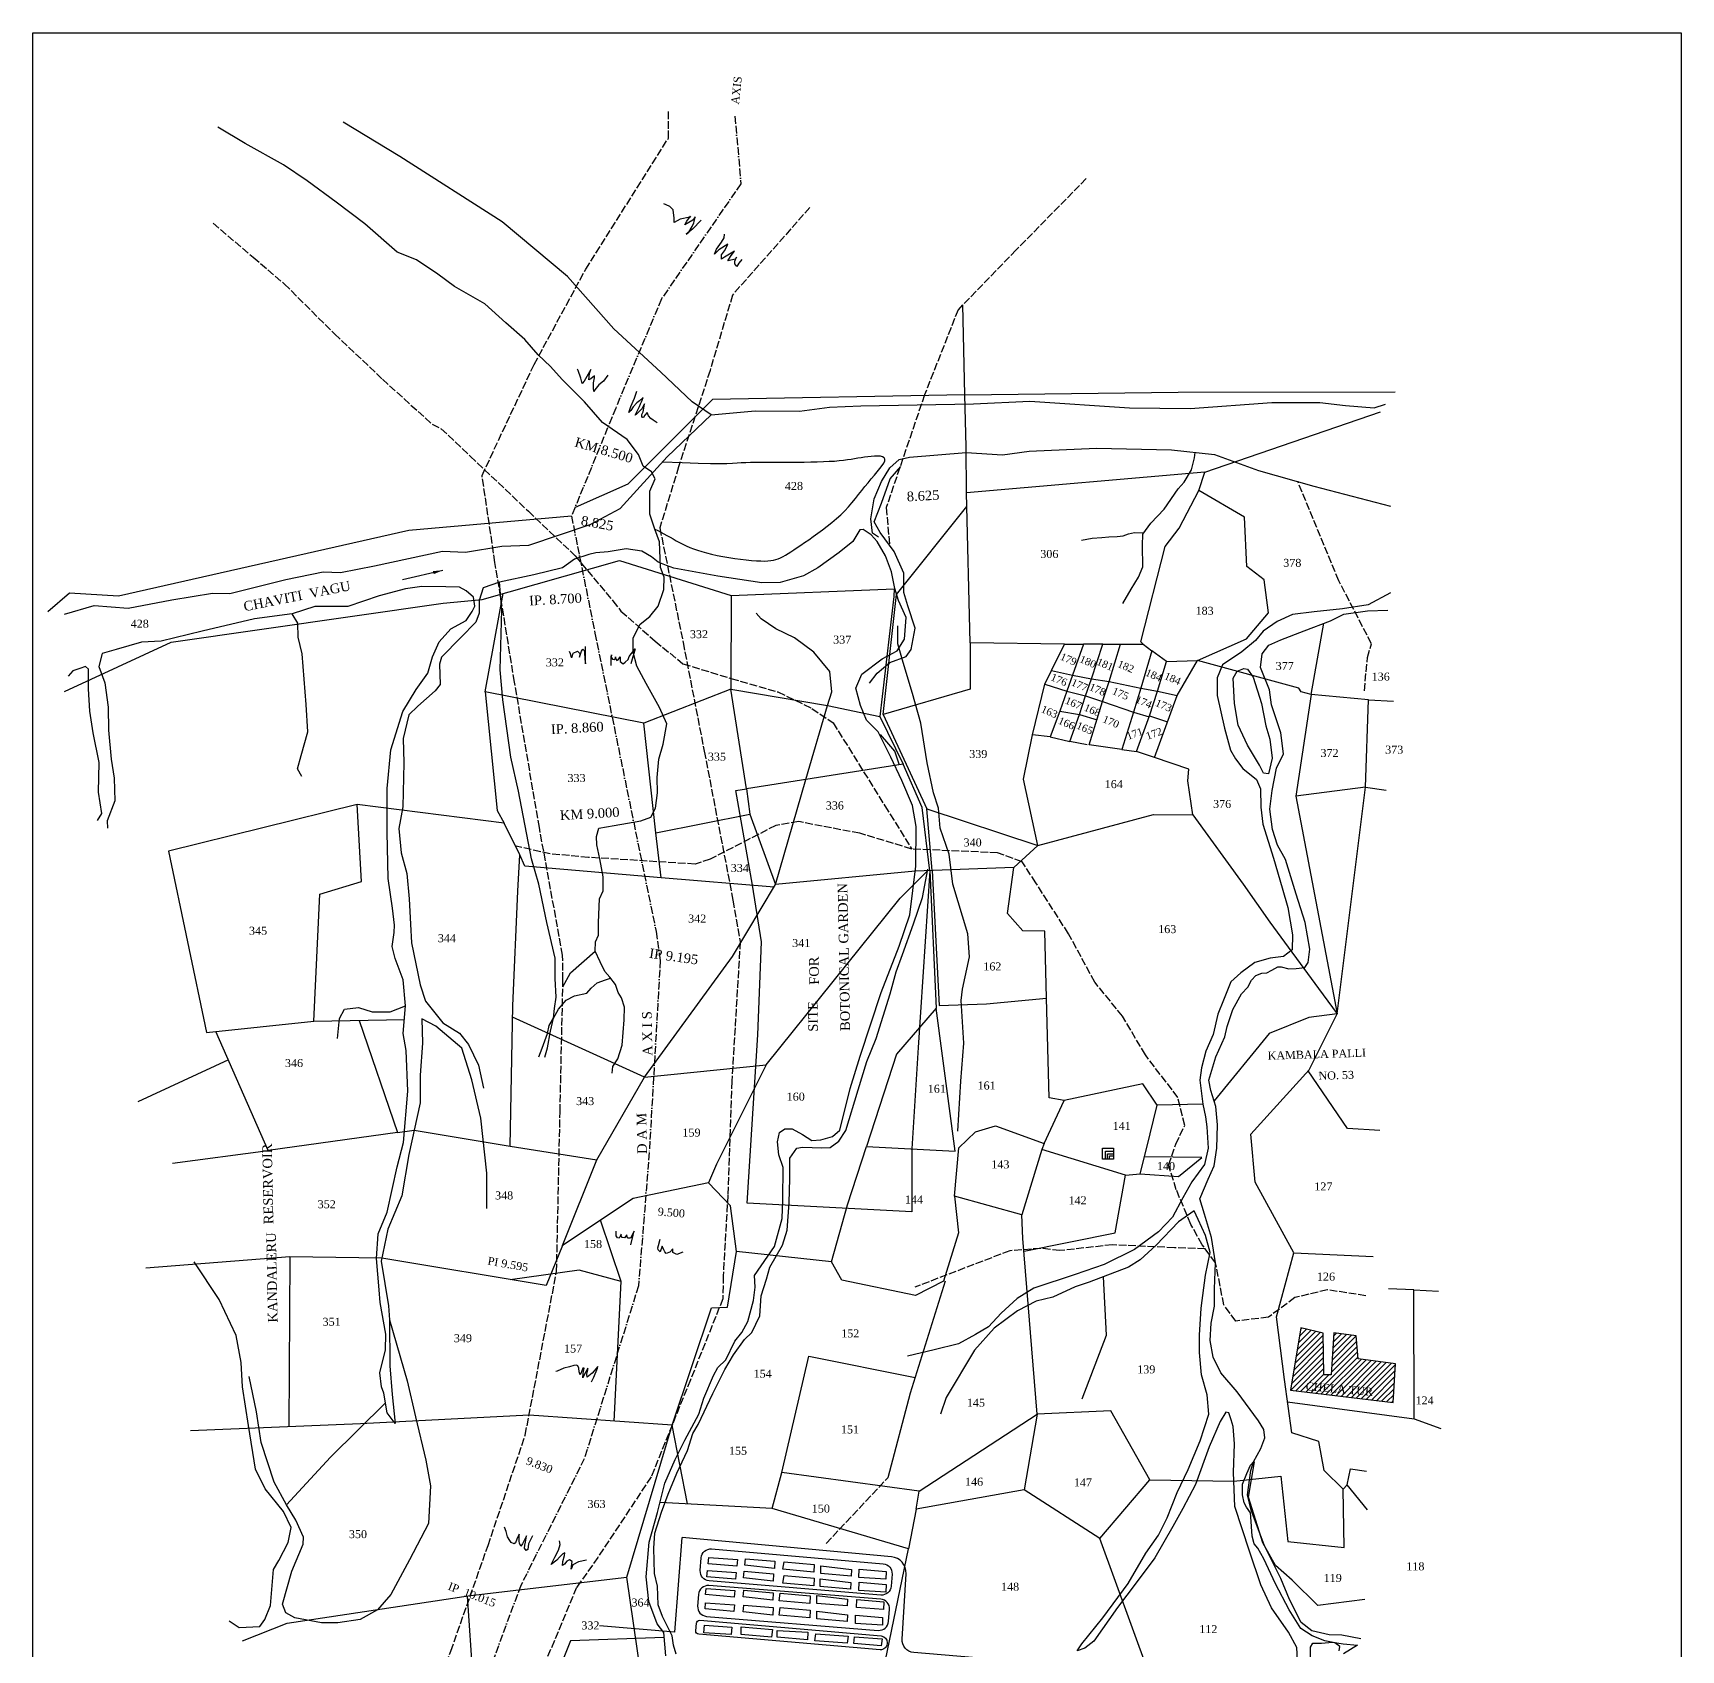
# Model space of a CAD drawing. Header units: millimetres. Extents: x 20 to 535, y 47 to 913.
# Drawn here: x 20 to 535, y 408 to 913 of the extents above; entities that cross this region are included whole.
import ezdxf

# ---------------------------------------------------------------- set-up
doc = ezdxf.new("R2010")
doc.units = ezdxf.units.MM
doc.header["$MEASUREMENT"] = 0
doc.linetypes.add('ACAD_ISO02W100', pattern=[15, 12, -3])
doc.linetypes.add('ACAD_ISO11W100', pattern=[33, 12, -3, 12, -3, 0, -3])
for name, color, linetype in [('CARTTRACK', 30, 'ACAD_ISO02W100'), ('DWG.LINE', 10, 'Continuous'), ('HATCH', 2, 'Continuous'), ('NALA', 4, 'Continuous'), ('SQUAREWELL', 5, 'Continuous'), ('SURVEY_BND', 7, 'Continuous'), ('SURVEY_NO', 7, 'Continuous'), ('TEXT', 7, 'Continuous'), ('VILLAGE_AREA', 1, 'Continuous')]:
    doc.layers.add(name, color=color, linetype=linetype)
for name, color, linetype, lineweight in [('ROAD', 1, 'Continuous', 25), ('TITLE', 7, 'Continuous', 30), ('VILL_UNIT_AREA', 3, 'ACAD_ISO11W100', 25)]:
    doc.layers.add(name, color=color, linetype=linetype, lineweight=lineweight)
doc.styles.get("Standard").update_dxf_attribs({"font": 'TIMES.TTF', "height": 1.3})
doc.dimstyles.get("Standard").update_dxf_attribs({"dimtxt": 1.3, "dimasz": 1, "dimexe": 0.18, "dimexo": 0.0625, "dimgap": 0.09, "dimtad": 0, "dimtih": 1, "dimtoh": 1, "dimdec": 0, "dimzin": 0, "dimdsep": 46, "dimtxsty": 'Standard', "dimcen": 300, "dimclrd": 5, "dimclre": 5, "dimclrt": 4, "dimadec": 0, "dimazin": 0, "dimtfac": 1, "dimtdec": 0, "dimtofl": 0, "dimtmove": 0, "dimatfit": 3, "dimfxl": 5, "dimfxlon": 1, "dimtolj": 1, "dimtzin": 0, "dimarcsym": 0})

msp = doc.modelspace()

# ---------------------------------------------------------------- hatches: boundary and pattern name
at = {"layer": 'VILLAGE_AREA', "ltscale": 0.2}
h = msp.add_hatch(dxfattribs=at)
h.set_pattern_fill('ANSI31', color=256, scale=10, style=0)
h.paths.add_polyline_path([(446.12, 497.63), (434.36, 499.12), (433.81, 506.36), (426.78, 507.24), (426.01, 494.18), (423.71, 494.18), (423.43, 507.19), (416.51, 508.84), (413.32, 489.4), (445.35, 485.56)])
h.paths.add_polyline_path([(417.24, 488.75), (439.08, 486.84), (439.41, 490.66), (417.58, 492.57)], flags=25)

# ---------------------------------------------------------------- linework, layer by layer
at = {"layer": 'CARTTRACK', "ltscale": 0.2}
for points in [[(129.17, 198.43), (130.3, 238.86), (131.74, 282.35), (132.73, 329.67), (133.27, 358.88), (150.99, 407.89), (162.6, 440.84), (174.22, 475.31), (184.03, 526.48), (185.11, 576.32), (186.01, 617.5), (185.92, 625.23), (178.64, 665.1), (170.89, 710.55), (164.78, 747.91), (160.73, 775.12), (177, 809.78), (193.11, 839.49), (218.93, 880.42), (218.93, 889.03)], [(349.48, 867.84), (327.59, 845.56), (309.44, 826.88), (298.96, 800.28), (286.97, 765.05), (288, 753.29)], [(263.15, 858.85), (238.98, 831.47), (231.95, 807.91), (222.15, 777.78), (216.25, 758.72), (223.55, 722.91), (230.15, 688.93), (239.12, 642.41), (241.38, 629.47), (238.76, 585.9), (237.51, 550.33), (236.03, 525.05), (235.97, 517.95), (225.81, 492.56), (213.57, 462.3), (196.93, 437.15), (190.27, 427.73), (180.78, 405.06), (163.94, 365.22), (159.33, 354.92), (157.87, 301.19), (155.91, 246.03), (154.19, 197.54)], [(76.72, 853.86), (89.26, 843.24), (98.95, 834.94), (114.68, 819.33), (129.64, 805.15), (145.13, 791.13), (147.97, 789.7), (157.06, 781.12), (175.2, 763.92), (189.81, 750.01), (201.55, 735.96), (204.14, 732.73), (214.78, 723.33), (223.5, 716.3), (238.5, 711.67), (253.13, 707.46), (263.74, 702.35), (270.39, 697.82), (286.57, 671.92), (294.96, 658.41), (278.7, 663.35), (267, 665.52), (259.65, 666.99), (252.49, 665.78), (232.01, 655.23), (227.28, 653.69), (193.99, 655.8), (181.98, 656.89), (171.43, 659.31)], [(436.38, 707.82), (437.29, 718.19), (438.55, 722.53), (428.39, 742.19), (415.51, 773.21)], [(436.78, 518.85), (424.78, 520.72), (414.65, 518.27), (406.37, 512.13), (396.18, 510.96), (392.44, 515.99), (389.87, 529.18), (385.68, 534.8), (382.11, 541.17), (377.6, 551.96), (375.2, 559.68), (377.42, 566.23), (380.25, 572.07), (378.08, 580.84), (367.94, 594.09), (360.8, 606.2), (352.13, 616.82), (343.93, 631.93), (333.74, 647.83), (329.45, 654.37), (321.78, 657.23), (294.96, 658.41)], [(386.6, 533.56), (376.99, 533.86), (357.69, 534.77), (341.27, 532.96), (335.33, 533.67), (325.57, 532.9), (295.91, 521.53)], [(268.23, 441.47), (287.47, 462)]]:
    msp.add_lwpolyline(points, dxfattribs=at)
at = {"layer": 'DWG.LINE', "ltscale": 0.2}
for points in [[(240.14, 432.44), (239.93, 430.34), (230.98, 431.1), (231.13, 433.05), (240.14, 432.44)], [(240.57, 436.51), (240.36, 434.41), (231.41, 435.17), (231.56, 437.11), (240.57, 436.51)], [(251.81, 432.03), (251.69, 429.72), (242.37, 430.72), (242.64, 432.79), (251.81, 432.03)], [(252.24, 435.97), (252.11, 433.65), (242.8, 434.66), (243.07, 436.73), (252.24, 435.97)], [(264.49, 434.93), (264.33, 432.56), (254.74, 433.41), (255.11, 435.78), (264.49, 434.93)], [(276.18, 433.39), (276, 431.23), (266.55, 432.06), (266.58, 434.46), (276.18, 433.39)], [(278.51, 433.43), (286.94, 432.7), (286.88, 430.3), (278.45, 430.88), (278.51, 433.43)], [(239.73, 426.83), (239.52, 424.73), (230.57, 425.49), (230.72, 427.44), (239.73, 426.83)], [(264.49, 430.61), (264.33, 428.24), (254.74, 429.09), (255.11, 431.46), (264.49, 430.61)], [(275.97, 429.33), (275.78, 427.17), (266.33, 427.99), (266.36, 430.4), (275.97, 429.33)], [(278.51, 429.37), (286.94, 428.64), (286.88, 426.24), (278.45, 426.82), (278.51, 429.37)], [(239.58, 422.36), (239.37, 420.26), (230.42, 421.02), (230.57, 422.96), (239.58, 422.36)], [(251.71, 426.11), (251.59, 423.8), (242.27, 424.8), (242.54, 426.87), (251.71, 426.11)], [(251.71, 421.44), (251.59, 419.13), (242.27, 420.14), (242.54, 422.2), (251.71, 421.44)], [(263.26, 425.09), (263.11, 422.72), (253.51, 423.57), (253.88, 425.95), (263.26, 425.09)], [(274.94, 424.11), (274.75, 421.95), (265.31, 422.77), (265.34, 425.18), (274.94, 424.11)], [(277.78, 424), (286.22, 423.27), (286.16, 420.87), (277.72, 421.45), (277.78, 424)], [(263.26, 420.62), (263.11, 418.25), (253.51, 419.1), (253.88, 421.47), (263.26, 420.62)], [(274.94, 419.24), (274.75, 417.09), (265.31, 417.91), (265.34, 420.31), (274.94, 419.24)], [(277.43, 419.06), (285.87, 418.33), (285.81, 415.93), (277.37, 416.51), (277.43, 419.06)], [(230.25, 415.97), (238.81, 415.34), (238.56, 413.03), (230.04, 413.61), (230.25, 415.97)], [(241.64, 415.4), (251.44, 414.61), (251.14, 412.18), (241.64, 413.03), (241.64, 415.4)], [(252.94, 414.28), (262.47, 413.73), (262.44, 411.39), (252.97, 412.18), (252.94, 414.28)], [(265, 413.27), (275.08, 412.51), (274.8, 410.32), (264.72, 411.08), (265, 413.27)], [(277.1, 412.27), (285.68, 411.69), (285.44, 409.5), (276.85, 410.2), (277.1, 412.27)]]:
    msp.add_lwpolyline(points, dxfattribs=at)
at = {"layer": 'HATCH', "ltscale": 0.2}
for points in [[(229.18, 854.83), (226.5, 852.05), (224.54, 850.43), (225.36, 851.11), (226.36, 852.84), (226.91, 854.04), (227.22, 855.25), (227.33, 855.9), (226.53, 854.87), (224.12, 853.39), (224.71, 854.56), (225.88, 856.07), (225.67, 855.8), (222.64, 855.11), (220.72, 854.08), (220.75, 855.52), (220.44, 858.1), (219.37, 859.13), (218.27, 859.65), (217.51, 859.92)], [(241.89, 842.54), (240.96, 841.37), (240.28, 840.41), (239.73, 841.23), (239.73, 841.99), (240.17, 843.33), (239.95, 842.66), (237.49, 842.16), (238.38, 843.5), (239.17, 844.67), (239.59, 845.15), (236.46, 843.33), (235.56, 842.68), (235.53, 844.02), (236.46, 845.29), (237.07, 846.46), (237.52, 847.35), (234.7, 845.6), (233.32, 844.23), (233.94, 845.81), (235.53, 847.94), (236.39, 849.35), (236.52, 850.48)], [(199.99, 806.44), (198.66, 804.54), (197.18, 803.45), (195.98, 801.83), (195.63, 801.37), (195.59, 802.43), (195.59, 804.04), (195.84, 805.56), (195.84, 806.19), (194.75, 805.28), (194.11, 804.99), (194.33, 806.93), (194.75, 808.23), (192.64, 804.54), (191.97, 803.87), (191.58, 805.45), (190.8, 807.88), (190.59, 808.26)], [(215.42, 791.49), (214.22, 792.32), (213.5, 792.94), (212.72, 793.69), (212.32, 794.76), (212.32, 794.76), (211.55, 793.94), (211.2, 793.21), (210.88, 793.19), (210.63, 793.54), (210.7, 794.14), (211.03, 794.93), (211.25, 796.13), (211.5, 797.45), (210.65, 795.96), (209.03, 794.24), (208.58, 793.96), (209.93, 796.64), (210.28, 797.46), (210.58, 798.06), (211.05, 799.41), (209.93, 798.39), (209.1, 797.76), (207.98, 796.49), (207.18, 795.34), (206.63, 794.72), (207.23, 796.59), (208.35, 799.21), (209.1, 801.45)], [(187.9, 720.19), (188.24, 719.52), (188.62, 718.37), (188.91, 718.29), (189.2, 719.57), (190.53, 720.19), (191.3, 719.52), (191.13, 718.34), (191.78, 720.19), (192.26, 720.84), (192.62, 720.46), (192.72, 719.91), (192.84, 717.74), (193.1, 716.3), (193.06, 721.69)], [(201.04, 715.71), (201.09, 717.03), (201.09, 718.36), (201.21, 719.06), (201.09, 718.36), (201.48, 717.68), (201.48, 717.68), (201.98, 717.56), (202.39, 717.9), (202.42, 718.45), (202.39, 717.9), (202.87, 717.28), (203.24, 717.54), (203.86, 718.43), (203.86, 716.94), (204.85, 716.29), (205.45, 716.75), (206.34, 717.56), (206.73, 718.55), (208.56, 720.98), (207.19, 716.24)], [(207.25, 534.8), (207.93, 537.76), (208.25, 539.08), (207.11, 536.85), (206.43, 536.85), (205.97, 537.4), (205.97, 537.94), (205.2, 536.99), (204.51, 537.08), (204.24, 537.58), (204.24, 538.08), (203.6, 536.9), (203.01, 536.99), (202.64, 537.63), (202.64, 537.63), (202.64, 539.04)], [(223.41, 532.47), (221.63, 531.7), (220.31, 532.38), (220.31, 533.52), (219.44, 532.43), (218.3, 532.06), (217.8, 532.61), (217.48, 533.25), (217.02, 534.34), (216.34, 532.61), (215.75, 533.25), (215.61, 533.8), (215.84, 534.57), (216.39, 536.58)], [(194.92, 492.01), (195.65, 493.46), (196.8, 496.2), (196.89, 496.76), (195.18, 494.7), (193.62, 493.4), (193.62, 493.4), (193.47, 494.4), (193.73, 495.7), (193.76, 496.2), (192.61, 494.2), (192.17, 493.22), (192.32, 494.73), (192.67, 496.29), (192.17, 496.2), (191.64, 494.58), (191.43, 494.11), (191.05, 495.14), (190.96, 496.29), (190.7, 496.94), (190.28, 497.17), (189.43, 497.11), (188.01, 496.7), (186.27, 496.2), (184.2, 495.32), (183.82, 495.2)], [(176.45, 443.83), (175.29, 441.41), (174.99, 439.57), (174.49, 439.27), (174.49, 439.27), (174.03, 440.03), (174.07, 440.99), (174.26, 441.87), (174.53, 443.1), (174.64, 443.9), (173.41, 441.34), (172.84, 440.68), (172.84, 440.68), (172.42, 441.53), (172.38, 442.22), (172.38, 444.36), (172.38, 444.36), (171.65, 442.87), (171.15, 441.72), (170.73, 441.34), (169.84, 441.8), (169.38, 442.41), (168.69, 443.6), (168.23, 445.25), (167.73, 446.59)], [(193.38, 436.26), (190.89, 435.76), (189.08, 434.77), (188.62, 433.42), (188.93, 435.88), (188.01, 436.34), (187.24, 435.95), (186.47, 435.03), (185.82, 434.65), (185.97, 435.84), (186.47, 437.68), (186.59, 438.6), (186.01, 438.29), (184.97, 437.18), (184.05, 436.26), (182.33, 434.96), (183.44, 437.22), (184.59, 439.4), (185.13, 441.21), (184.94, 442.28)]]:
    msp.add_lwpolyline(points, dxfattribs=at)
at = {"layer": 'NALA', "ltscale": 0.2}
for points in [[(232.35, 794.02), (226.34, 798.08), (216.54, 807.4), (201.89, 820.9), (187.45, 837.27), (167.05, 854.34), (135.09, 874.74), (117.4, 885.5)], [(201.38, 588.43), (201.54, 590.44), (203.14, 592.84), (204.51, 597.09), (205.15, 605.02), (205.27, 609.01), (204.31, 611.88), (203.24, 613.62), (202.45, 616.09), (200.65, 618.4), (199.08, 620.14), (197.67, 623.22), (196.1, 626.54), (196.15, 629.46), (197.11, 631.48), (197.11, 635.47), (197.45, 642.89), (198.52, 645.36), (198.52, 649.74), (197.51, 655.36), (196.55, 659.69), (196.44, 662.27), (197.17, 664.92), (202.01, 665.76), (210.29, 667.26), (213.5, 668.33), (214.9, 671.14), (215.58, 675.92), (215.41, 680.7), (215.92, 686.48), (217.27, 691.15), (218.45, 697.48), (216.14, 702.65), (211.98, 710.12), (209.09, 715.54), (207.92, 719.94), (207.92, 724.35), (210.17, 728.66), (213.14, 731.09), (215.75, 734.23), (217.47, 739.51), (217.65, 743.28), (216.48, 746.34), (216.39, 749.13), (216.12, 754.34), (214.68, 758.29), (213.15, 763.06), (213.15, 770.16), (214.78, 774), (213.7, 776.25), (211.09, 777.96), (209.65, 781.64), (206.05, 786.31), (198.32, 791.69), (192.77, 798.13), (185.81, 805.08), (182.08, 809.11), (178.25, 812.83), (174.12, 817.57), (168.21, 822.75), (161.57, 828.68), (152.1, 834.11), (146.88, 837.99), (140.22, 842.41), (134.21, 844.81), (124.11, 853.7), (115.14, 860.47), (106.13, 867.15), (98.71, 872.08), (86.76, 878.81), (78.21, 883.89)], [(30.3, 731.81), (39.6, 734.48), (50.2, 733.62), (63.86, 736.21), (76.54, 738.35), (81.98, 738.26), (99.42, 742.57), (111.12, 744.97), (116.56, 744.79), (127.1, 746.85), (148.35, 751.48), (155.62, 751.16), (166.87, 753.04), (175.36, 753.3), (184.91, 756.51), (194.55, 759.81), (203.93, 764.81), (218.57, 780.95), (232.35, 794.02), (246.1, 795.26), (259.85, 795.18), (269.23, 796.42), (279.05, 796.87), (314.2, 797.49), (331.82, 798.29), (362.98, 796.24), (381.91, 796.06), (407.4, 797.84), (422.4, 797.84), (430.43, 796.95), (439.45, 796.24), (442.93, 797.4)], [(284.6, 755.82), (282.71, 757.06), (282.16, 761.52), (283.26, 767.81), (285.52, 773.17), (288.09, 777.53), (291.04, 780.1), (294.3, 780.79), (312.01, 782.31), (323.32, 781.57), (331.68, 782.64), (352.69, 783.67), (376.1, 783.08), (389.51, 781.67), (403.27, 776.62), (420.56, 771.8), (444.5, 765.54)], [(214.68, 758.29), (215.63, 757.88), (216.58, 757.42), (217.54, 756.91), (218.49, 756.38), (219.45, 755.83), (220.42, 755.27), (221.41, 754.71), (222.41, 754.16), (223.44, 753.64), (224.5, 753.13), (225.61, 752.64), (226.79, 752.17), (228.05, 751.73), (229.39, 751.3), (230.85, 750.9), (232.43, 750.51), (234.13, 750.14), (235.93, 749.8), (237.79, 749.49), (239.66, 749.2), (241.5, 748.95), (243.27, 748.74), (244.94, 748.57), (246.45, 748.45), (247.78, 748.38), (248.96, 748.36), (249.99, 748.4), (250.91, 748.49), (251.74, 748.63), (252.52, 748.83), (253.26, 749.08), (254, 749.39), (254.75, 749.76), (255.54, 750.19), (256.36, 750.68), (257.24, 751.24), (258.18, 751.86), (259.2, 752.55), (260.3, 753.31), (261.5, 754.14), (262.79, 755.04), (264.17, 756.01), (265.61, 757.04), (267.08, 758.12), (268.55, 759.24), (270, 760.41), (271.42, 761.61), (272.76, 762.83), (274.01, 764.08), (275.18, 765.34), (276.29, 766.6), (277.35, 767.87), (278.36, 769.13), (279.36, 770.38), (280.34, 771.61), (281.32, 772.83), (282.32, 774.01), (283.29, 775.15), (284.21, 776.23), (285.02, 777.24), (285.71, 778.16), (286.21, 778.98), (286.51, 779.67), (286.56, 780.23), (286.33, 780.65), (285.85, 780.93), (285.18, 781.09), (284.33, 781.16), (283.37, 781.15), (282.33, 781.07), (281.26, 780.95), (280.18, 780.8), (279.15, 780.63), (278.13, 780.46), (277.11, 780.28), (276.04, 780.11), (274.91, 779.94), (273.69, 779.78), (272.34, 779.64), (270.84, 779.51), (269.17, 779.41), (267.36, 779.33), (265.43, 779.27), (263.41, 779.22), (261.34, 779.19), (259.25, 779.17), (257.18, 779.16), (255.14, 779.16), (253.18, 779.16), (251.3, 779.16), (249.49, 779.16), (247.77, 779.16), (246.12, 779.14), (244.57, 779.12), (243.1, 779.07), (241.71, 779.01), (240.39, 778.92), (238.96, 778.83), (237.22, 778.76), (234.98, 778.72), (232.05, 778.74), (228.21, 778.82), (223.29, 779), (217.07, 779.29)], [(281.81, 710.19), (284.12, 713.37), (288.08, 716.65), (293.19, 718.58), (294.74, 720.7), (296, 727.41), (293.78, 734.35), (292.52, 738.59), (292.52, 744.56), (289.44, 751.31), (285.08, 757.33), (283.25, 760.61), (285.47, 766.48), (288.27, 774), (291.55, 777.89)], [(360.93, 735.11), (363.49, 739.56), (365.8, 743.34), (367.1, 746.56), (366.99, 753.23), (367.12, 756.75), (369.68, 760.19), (373.86, 764.59), (378.23, 770.91), (380.07, 773.02), (382.36, 776.89), (383.24, 780.58), (383.46, 782.31)], [(218.13, 406.43), (217.52, 413.62), (215.41, 416.4), (212.82, 423.34), (212, 431.09), (212.89, 441.88), (215.54, 451.12), (217.86, 460.28), (221.06, 467.69), (224.06, 473.74), (228.42, 481.82), (229.99, 486.85), (233.05, 493.99), (234.41, 496.5), (236.86, 498.88), (239.73, 504.64), (241.91, 507.36), (243.75, 510.82), (245.52, 517.42), (246, 521.57), (245.86, 525.17), (250.02, 531.21), (252.06, 534.2), (254.52, 542.97), (254.65, 548.89), (254.78, 558.94), (253.42, 562.88), (253.07, 566.96), (253.62, 569.89), (255.32, 570.97), (257.57, 571.04), (260.84, 569.21), (263.76, 567.37), (266.55, 567.57), (270.16, 568.59), (272.48, 570.63), (275.74, 583.55), (278.83, 593.67), (285.37, 613.56), (291.02, 628.04), (294.37, 637.81), (296.21, 653.04), (296.34, 665.46), (295.16, 672), (291.91, 679.85), (288.41, 687.1), (284.48, 695.04), (280.8, 698.68), (278.92, 703.21), (277.46, 708.67), (279.34, 713.02), (285.67, 717.8), (290.37, 720.36), (292.68, 723.95), (293.2, 730.76), (290.8, 736.05), (289.69, 739.76), (288.63, 744.98), (286.75, 750.01), (284.12, 754.44), (282.24, 756.54), (279.76, 758.27), (278.78, 758.12), (276.6, 754.51), (272.29, 751.06), (265.67, 746.25), (261.16, 743.78), (253.87, 741.67), (248.16, 741.6), (234.4, 743.63), (220.68, 746.18), (218.35, 747.01), (215.8, 748.06), (213.69, 749.71), (210.69, 751.44), (205.8, 752.19), (200.16, 751.21), (196.26, 750.91), (194.08, 750.46), (189.57, 748.96), (185.84, 746.24), (176.9, 744.07), (166.15, 741.74), (161.04, 740.01), (159.83, 736), (159.83, 732.1), (158.78, 729.32), (154.12, 724.52), (148.09, 718.38), (147.49, 716.13), (147.64, 709.75), (146.06, 707.8), (140.65, 702.99), (137.87, 700.29), (136.05, 692.97), (136.35, 685.38), (135.97, 671.6), (134.7, 664.84), (135.45, 657.18), (137.25, 650.8), (138, 642.8), (138.38, 634.92), (138.68, 629.14), (141.4, 616), (143.12, 610.9), (148.54, 604.14), (153.65, 600.91), (156.5, 597.31), (159.66, 590.93), (161.19, 583.73)], [(347.94, 754.85), (351.37, 755.5), (354.33, 755.74), (356.52, 755.93), (359.14, 755.99), (361.02, 756.27), (362.62, 756.88), (364.54, 757.28), (367.44, 757.17)], [(178.5, 593.52), (179.55, 596.16), (180.35, 598.47), (181.14, 600.77), (181.69, 603.33), (183.07, 605.62), (183.41, 608.61), (183.87, 612.13), (183.62, 617.99), (183.54, 624.28), (180.98, 635.47), (178.48, 647.41), (176.2, 655.33), (172.17, 676.5), (169.7, 687.11), (167.23, 705.06), (166.37, 714.39), (166.91, 733.11), (166.15, 741.74)], [(131.85, 511.38), (131.89, 496.92), (132.69, 488.02), (133.56, 479), (131.08, 482.27), (130.08, 488.48), (129.28, 490.42), (128.81, 494.83), (130.62, 502), (130.69, 506.87), (128.95, 516.75), (128.61, 520.74), (127.74, 530.49), (128.28, 538.23), (131.09, 545.02), (134.23, 559.11), (136.18, 566.7), (137.58, 582.73), (137.06, 595.49), (136.12, 600.75), (136.87, 609.47), (136.11, 617.56), (133.59, 624.18), (132.67, 627.95), (133.26, 632.31), (133.34, 634.66), (132.75, 639.94), (131.41, 649.16), (131.08, 663.72), (131.08, 677.3), (132.25, 689.35), (136.03, 701.33), (140.14, 708.21), (143.76, 713.38), (145.27, 718.41), (147.37, 723.1), (150.97, 727.21), (155.76, 729.81), (157.69, 732.57), (158.53, 734.25), (158.11, 737.1), (155.76, 739.03), (153.74, 740.2), (149.38, 740.29), (141.91, 740.37), (136.79, 739.7), (128.57, 737.52), (118.8, 734.19), (113.34, 734.19), (108.47, 734.19), (101.43, 731.92), (89.68, 730.33), (73.36, 726.48), (60.52, 723.38), (54.4, 723.04), (46.42, 720.78), (42.06, 719.52), (41.04, 715.46), (42.89, 710.35), (43.98, 702.72), (44.06, 695.55), (44.9, 686.5), (45.82, 680.55), (45.99, 673.45), (43.64, 667.17), (43.72, 664.9)], [(444.54, 738.42), (437.58, 734.72), (429.52, 733.48), (420.63, 732.48), (413.85, 731.65), (409.06, 729.48), (404.75, 726.51), (402.32, 723.58), (398.02, 720.01), (392.02, 715.99), (390.36, 711.84), (390.41, 706.35), (392.65, 696.19), (394.58, 689.34), (396.05, 686.59), (398.34, 683.57), (402.6, 680.14), (403.88, 677.26), (403.98, 671.45), (404.66, 666.15), (407.92, 655.53), (410.67, 646.26), (412.46, 640.13), (413.93, 631.63), (413.84, 626.96), (411.04, 624.86), (406.97, 624.31), (402.11, 622.98), (397.75, 619.72), (394.59, 616.97), (392.3, 611.16), (390.6, 606.83), (389.09, 600.47), (386.8, 595.3), (385.46, 590.1), (384.91, 586.21), (385.88, 578.71), (386.7, 574.73), (387.12, 571.67), (387.57, 564.99), (386.43, 559.91), (382.49, 554.47), (379.6, 549.45), (376.39, 543.46), (372.09, 538.79), (364.56, 533.32), (355.03, 528.65), (345.97, 525.54), (333.11, 521.2), (327.89, 518.05), (322.85, 513.47), (318.96, 509.17), (314.88, 506.75), (309.55, 503.88), (301.99, 501.96), (293.65, 500)], [(104.43, 681.03), (103.04, 683.47), (104.2, 687.65), (106.3, 694.97), (105.83, 703.57), (104.55, 719.37), (103.32, 724.56), (103.16, 728.96), (101.43, 731.92)], [(268.68, 703.19), (269.96, 707.56), (269.38, 713.81), (264.4, 719.94), (258.37, 724.34), (252.46, 727.23), (247.95, 730.36), (246.32, 732.09)], [(428.51, 407.97), (428.69, 409.34), (427.09, 410.44), (424.02, 411.08), (420.04, 412.68), (416.51, 414.92), (412.83, 420.76), (408.62, 428.9), (404.95, 436.69), (403.02, 440.03), (401.92, 441.4), (401.28, 443.78), (400.91, 449.85), (400.73, 451.04), (399.54, 452.82), (398.76, 454.2), (398.3, 456.67), (398.26, 459.96), (399.58, 463.38), (400.82, 465.89), (401.74, 466.95), (403.98, 471.11), (405.26, 474.49), (404.99, 477.1), (403.29, 479.74), (396.56, 488.8), (391.56, 494.83), (389.13, 499.68), (388.22, 504.9), (388.45, 510.34), (389.5, 515.56), (389.55, 520.99), (389.87, 529.18), (388.63, 537.08), (386.39, 544.31), (384.97, 549.11), (387.53, 555.23), (389.45, 559.49), (390.23, 564.93), (390.51, 572.29), (389.96, 577.96), (388.4, 583.01), (387.8, 586.21), (389.91, 593.48), (392.71, 599.74), (393.53, 602.99), (395.27, 608.25), (397.98, 613.17), (399.95, 615.23), (401.09, 617.47), (402.47, 618.94), (404.35, 619.58), (405.86, 619.72), (407.46, 620.54), (409.29, 621.59), (410.35, 621.59), (412.73, 620.95), (415.02, 621.04), (417.72, 621.36), (418.77, 622.92), (419.34, 627.12), (417.83, 635.44), (414.99, 644.27), (411.73, 655.15), (409.17, 659.59), (407.61, 664.48), (406.83, 670.84), (407.56, 676.65), (408.93, 683.65), (411.04, 688.12), (410.26, 694.66), (407.29, 703.45), (406.69, 708.1), (403.94, 715.15), (404.44, 719.36), (406.46, 722.07), (410.22, 723.71), (417.55, 726.55), (425.72, 729.69), (429.93, 731.74), (437.3, 732.8), (443.67, 732.98)], [(309.37, 570.32), (310.32, 585.88), (311.27, 597.76), (310.43, 611.05), (310.79, 614.61), (313.03, 624.7), (312.51, 631.9), (307.83, 647.47), (306.66, 656.8), (303.86, 664.9), (303.33, 671.14), (301.76, 675.93), (299.82, 685.37), (297.78, 697.73), (295.15, 707.04), (292.23, 716.66), (290.59, 722.49), (290.59, 728.08)], [(40.61, 667.35), (41.99, 669.48), (40.95, 676.19), (41.18, 685.44), (39.27, 694.75), (38.22, 701.47), (37.82, 708.45), (37.76, 714.59), (36.83, 715.4), (35.09, 714.76), (32.89, 714.06), (31.44, 712.39)], [(406.4, 681.9), (404.8, 682.09), (403.63, 684.57), (399.84, 690.88), (396.92, 697.13), (395.76, 703.83), (395.37, 711.74), (396.58, 713.92), (398.72, 714.75), (399.89, 714.6), (401.64, 712.08), (404.16, 703.88), (405.52, 696.89), (406.84, 692.69), (407.57, 686.77), (406.4, 681.9)], [(291.07, 684.9), (289.72, 688.95), (287.79, 691.17), (285.19, 694.15)], [(221.34, 406.94), (220.51, 409.75), (220.17, 412.62), (217.08, 418.69), (215.71, 422.32), (215.57, 428.14), (214.61, 432.12), (214.41, 439.97), (214.68, 444.7), (216.81, 451.28), (218.86, 456.83), (221.61, 463.39), (224.91, 470.51), (226.55, 475.79), (228.27, 478.6), (232.87, 488.3), (236.57, 495.84), (239.25, 500.36), (242.68, 505.16), (245.01, 507.35), (247.49, 512.61), (247.97, 518.85), (249.62, 524.06), (250.58, 527.75), (254.63, 534.67), (256.08, 539.32), (256.62, 547.88), (256.83, 555.49), (256.83, 561.79), (259.09, 565.01), (260.88, 565.28), (266.85, 565.08), (269.45, 565.15), (272.14, 567.13), (274.34, 570.48), (278.25, 583.23), (280.92, 592.07), (283.8, 599.22), (288.2, 613.16), (290.05, 620.08), (292.11, 625.5), (295.55, 635.01), (298.29, 643.23), (299.94, 652.14)], [(185.96, 615.37), (188.32, 619.75), (196.1, 626.54)], [(180.38, 593.34), (181.22, 596.35), (182.11, 601.51), (183.07, 605.62), (184.62, 608.34), (187.06, 611.17), (189.66, 612.6), (193.42, 613.43), (194.8, 614.96), (196.74, 616.63), (199.28, 617.55), (200.88, 618.1)], [(115.61, 599.27), (116.16, 605.45), (117.82, 608.43), (122.12, 608.87), (126.43, 607.54), (132.06, 607.54), (136.87, 609.47)], [(162.21, 546.08), (162.21, 557.17), (160.31, 574.33), (157.56, 586.26), (154.39, 596.19), (146.25, 603.12), (141.96, 605.41), (142.1, 597.72), (141.36, 587.8), (141.36, 579.17), (137.88, 562.97), (135.66, 550.12), (131.29, 539.69), (129.21, 529.66), (131.51, 515.76), (131.85, 511.38), (137.35, 492.25), (139.92, 481.08), (143.22, 467.53), (144.6, 459.48), (144.05, 447.76), (138.09, 436.32), (132.21, 425.56), (128.08, 420.8), (122.68, 417.78), (115.71, 416.68), (110.58, 416.68), (102.24, 418.24), (99.4, 419.79), (98.39, 422.54), (101.33, 432.88), (104.9, 441.27), (104.99, 443.46), (102.52, 448.77), (99.68, 453.53), (95.83, 460.62), (91.7, 473.07), (90.33, 482.59), (88.04, 493.66)], [(415.49, 405.05), (415.24, 408.95), (412.62, 413.73), (407.32, 421.41), (404.03, 428.53), (400.42, 439.11), (395.85, 453), (395.48, 463.7), (395.73, 472.59), (395.36, 477.98), (394.69, 480.05), (394.02, 482.24), (393.04, 482.48), (391.28, 479.56), (387.86, 471.65), (383.58, 459.9), (379.62, 452.41), (376.51, 446.75), (370.89, 437.02), (365.04, 429.16), (359.18, 421.43), (351.79, 410.98), (349.05, 408.78), (346.68, 407.99), (348.12, 410.1), (354.68, 418.23), (362.6, 428.93), (368.12, 438.46), (372.04, 444.11), (374.75, 449.54), (377.85, 457.45), (381.33, 464.59), (385.03, 473.56), (387.74, 481.84), (387.29, 487.9), (385.48, 494.16), (384.88, 501.16), (384.8, 506.59), (385.33, 515.01), (386.77, 525.33), (388.2, 532.34), (386.77, 537.65), (384.43, 542.7), (383.15, 545.41), (378.32, 541.95), (371.31, 534.71), (366.33, 530.04), (362.71, 527.78), (350.43, 523.13), (345.99, 521.65), (339, 518.46), (333.79, 517.16), (328.02, 514.11), (320.74, 508.73), (314.52, 501.87), (305.74, 487.09), (303.96, 481.83)], [(81.78, 417.33), (84.84, 415.24), (91.33, 415.58), (92.91, 417.78), (94.61, 422.07), (95.57, 433.39), (97.26, 436.21), (100.2, 441.79), (101.16, 446.42), (98.73, 451.47), (93, 458.57), (89.93, 464.71), (87.76, 478.33), (85.86, 490.4), (85.5, 497.98), (83.97, 506.46), (78.64, 517.73), (70.78, 529.45)], [(99.68, 453.53), (113.41, 468.42), (130.58, 485.38)], [(435.19, 411.72), (429.29, 412.81), (425.33, 412.99), (419.98, 414.21), (416.57, 416.76), (412.98, 423.93), (410.24, 430.56), (405.14, 440.72), (401, 451.87), (399.84, 456.71), (400.87, 464.28), (401.74, 466.95)], [(419.52, 403.16), (419.52, 409.06), (420.21, 410.39), (422.91, 410.39), (426.39, 410.61), (429.69, 410.11), (434.18, 409.7), (429.78, 407.05)]]:
    msp.add_lwpolyline(points, dxfattribs=at)
at = {"layer": 'ROAD', "ltscale": 0.2}
for points in [[(220.95, 413.76), (223.21, 443.3)], [(220.95, 413.76), (197.45, 415.76)]]:
    msp.add_lwpolyline(points, dxfattribs=at)
for points in [[(499.33, 344.29), (492.97, 273.6, -0.406258), (487.67, 269.06), (427.71, 272.81, -0.416445), (423.04, 278.15), (430.61, 386.01, 0.409872), (421.49, 396.68), (295.6, 407.4, -0.407137), (291.95, 411.63), (293.19, 432.03, 0.40532), (288.65, 437.32), (223.21, 443.3)], [(288.53, 428.14, -0.417438), (285.29, 425.36), (231.65, 429.78, -0.4119), (228.91, 433), (229.2, 437, -0.417719), (232.45, 439.77), (286.07, 435.13, -0.409814), (288.8, 431.93), (288.53, 428.14)], [(228.08, 421.93, 0.412167), (230.83, 418.72), (284.51, 414.34, 0.417171), (287.74, 417.12), (288.01, 420.91, 0.412178), (285.26, 424.11), (231.58, 428.32, 0.415345), (228.35, 425.55), (228.08, 421.93)], [(227.68, 416.57, -0.417709), (228.77, 417.49), (285.45, 412.59, -0.409823), (287.27, 410.45), (287.25, 410.14, -0.418252), (285.08, 408.29), (228.42, 413.12, -0.411091), (227.51, 414.19), (227.68, 416.57)]]:
    msp.add_lwpolyline(points, format="xyb", dxfattribs=at)
at = {"layer": 'SQUAREWELL', "ltscale": 0.2}
for points in [[(354.51, 564.99), (357.98, 564.99), (357.98, 561.53), (354.51, 561.53)], [(355.52, 564.03), (357.98, 564.03), (357.98, 561.53), (355.52, 561.53)], [(356.1, 563.21), (357.98, 563.21), (357.98, 561.53), (356.1, 561.53)], [(356.73, 562.53), (357.98, 562.53), (357.98, 561.53), (356.73, 561.53)]]:
    msp.add_lwpolyline(points, close=True, dxfattribs=at)
at = {"layer": 'SURVEY_BND', "ltscale": 0.2}
for points in [[(311.5, 800.3), (310.89, 828.37)], [(311.5, 800.3), (232.75, 798.79), (206.28, 772.37), (189.78, 765.13)], [(386.52, 776.09), (312.11, 769.64), (312.01, 784.05), (311.5, 800.3), (378.22, 801.1), (445.94, 801.26)], [(419.75, 706.7), (416.64, 707.46), (415.92, 708.69), (384.17, 717.25), (399.55, 724.07), (406.43, 732.14), (405.02, 742.45), (399.62, 746.65), (398.95, 762.05), (384.66, 770.43), (386.52, 776.09), (441.41, 794.93)], [(313.21, 722.8), (312.11, 769.64)], [(367.2, 722.45), (366.57, 723.14), (374.17, 752.91), (378.53, 758.6), (384.66, 770.43)], [(188.67, 762.4), (137.9, 757.91), (47.14, 737.42), (31.89, 738.29), (25.12, 732.5)], [(286.04, 700.38), (290.24, 737.9), (312.21, 765.38)], [(30.31, 707.61), (63.64, 723.04), (148.57, 735.17), (160.78, 736.38), (203.66, 748.57), (238.56, 737.63), (238.43, 708.38), (211.31, 697.73), (161.69, 707.56), (167.31, 738.24)], [(238.56, 737.63), (289.5, 739.71), (289.41, 737.27), (285.02, 699.85)], [(419.75, 706.7), (423.7, 728.91)], [(342.65, 722.36), (313.21, 722.8), (313.21, 708.37), (286.04, 700.38), (299.66, 670.99), (334.38, 659.51)], [(338.61, 714.16), (342.65, 722.36), (348.58, 722.36)], [(354.67, 722.36), (348.58, 722.36), (345.15, 712.69), (351.13, 711.52)], [(351.13, 711.52), (354.67, 722.36), (360.14, 722.41)], [(356.6, 710.75), (360.14, 722.41), (367.2, 722.45), (370, 720.28)], [(374.54, 717.02), (370, 720.28), (366.52, 708.63), (371.69, 707.74)], [(382.75, 669.06), (381.23, 679.76), (381.48, 683.31), (370.81, 686.99), (377.83, 706.4), (384.17, 717.25)], [(371.69, 707.74), (374.54, 717.02), (384.17, 717.25)], [(336.56, 709.9), (338.61, 714.16), (345.15, 712.69)], [(345.15, 712.69), (343.38, 707.77), (349.19, 706.25)], [(349.19, 706.25), (351.13, 711.52), (356.6, 710.75)], [(354.59, 704.51), (356.6, 710.75), (366.52, 708.63)], [(161.69, 707.56), (165.43, 670.4), (167.6, 666.52), (121.76, 672.32), (62.76, 657.69), (74.7, 601.09), (108.15, 604.66), (110.03, 644.32), (123.11, 648.25), (121.76, 672.32)], [(243.38, 677.19), (238.43, 708.38), (268.68, 703.19)], [(338.17, 693.41), (332.63, 694.07), (336.56, 709.9), (343.38, 707.77)], [(343.38, 707.77), (341.21, 701.43), (347.31, 700.39)], [(347.31, 700.39), (349.19, 706.25), (354.59, 704.51)], [(366.52, 708.63), (364.19, 701.2), (369.11, 699.65)], [(369.25, 700.03), (371.69, 707.74), (377.83, 706.4)], [(436.68, 677.71), (437.61, 705.01), (419.75, 706.7), (414.98, 674.91)], [(261.86, 680.1), (268.68, 703.19), (285.02, 699.85), (292.26, 684.9)], [(341.21, 701.43), (338.17, 693.41), (344.39, 692.03)], [(349.78, 690.97), (344.39, 692.03), (347.31, 700.39), (352.83, 698.78)], [(360.62, 689.49), (350.42, 690.97), (354.59, 704.51), (364.19, 701.2)], [(364.19, 701.2), (360.62, 689.49), (365.19, 688.84)], [(437.61, 705.01), (445.44, 704.6)], [(215.07, 663.51), (211.31, 697.73)], [(370.81, 686.99), (365.19, 688.84), (369.25, 700.03), (374.83, 698.11)], [(334.38, 659.51), (329.9, 680.23), (332.63, 694.07)], [(300.61, 651.64), (298.26, 671.39), (292.26, 684.9), (243.38, 677.19), (244.34, 669.28), (252.42, 647.29)], [(252.42, 647.29), (261.86, 680.1)], [(300.61, 651.64), (296.98, 596.4), (294.98, 564.78), (294.98, 545.1), (243.52, 547.79), (246.84, 600.32), (248.06, 629.4), (245.19, 647.07), (239.96, 676.64), (243.38, 677.19)], [(427.81, 606.95), (436.68, 677.71), (414.98, 674.91), (427.81, 606.95)], [(436.68, 677.71), (443.12, 676.75)], [(216.64, 649.41), (215.07, 663.51), (244.34, 669.28)], [(301.38, 651.67), (299.66, 670.99)], [(134.31, 569.87), (139.52, 570.58), (169.47, 565.62), (170.34, 609.42), (171.88, 645.22), (172.53, 656.57), (167.6, 666.52)], [(336.29, 566.43), (342.52, 579.87), (337.9, 580.71), (337.03, 611.79), (336.49, 632.76), (329.66, 632.82), (324.89, 638.23), (326.84, 652.68), (334.38, 659.51), (370.44, 669.24), (382.75, 669.06), (398.45, 647.38), (406.81, 635.56), (422.02, 614.86), (427.81, 606.95), (419.02, 605.79), (406.58, 600.78), (389.39, 579.79)], [(251.96, 646.51), (216.64, 649.41), (174.06, 653.07), (172.53, 656.57)], [(249.51, 590.97), (291.32, 643.08), (299.84, 651.61)], [(326.84, 652.68), (296.02, 651.46), (252.42, 647.29)], [(300.61, 651.64), (302.63, 608.69), (290.25, 594.29), (280.83, 565.49), (308.53, 564.05), (302.63, 608.69)], [(301.38, 651.67), (303.56, 609.57), (318.33, 610.03), (337.03, 611.79)], [(211.5, 587.15), (238.92, 624.84), (252.42, 647.29)], [(122.32, 604.89), (134.31, 569.87), (93.88, 564.22), (77.61, 601.4)], [(108.15, 604.66), (136.5, 605.11)], [(169.47, 565.62), (196.61, 561.28), (211.5, 587.15), (170.27, 605.84)], [(414.34, 532.29), (402.24, 554.3), (400.84, 569.35), (419.12, 589.45), (420.72, 592.77), (427.81, 606.95)], [(81.49, 592.51), (53.23, 579.4)], [(211.5, 587.15), (249.51, 590.97), (233.98, 559.97), (231.44, 554.14), (207.92, 549.24), (185.91, 534.59), (196.61, 561.28)], [(441.16, 570.51), (431.12, 571.14), (418.8, 589.1)], [(385.88, 578.71), (371.59, 578.41), (367.13, 585.01), (342.52, 579.87)], [(361.69, 556.56), (366.29, 556.96), (368.28, 564.78), (371.59, 578.41)], [(329.33, 544.15), (308.3, 549.93), (309.63, 565.03), (314.92, 570.11), (321.08, 571.98), (336.29, 566.43), (335.63, 564.59)], [(64.02, 560.25), (93.88, 564.22)], [(308.3, 549.93), (309.53, 538.48), (304.83, 523.46), (296.16, 518.99), (273.11, 523.68), (269.88, 529.45), (274.87, 547.26), (280.83, 565.49)], [(330.03, 532.76), (358.49, 538.55), (361.69, 556.56), (335.63, 564.59), (329.33, 544.15)], [(366.29, 556.96), (378.29, 556.11), (385.54, 562.08), (367.64, 562.24)], [(269.88, 529.45), (240.25, 532.68), (238.33, 546.93), (231.44, 554.14)], [(201.96, 479.66), (204.24, 523.31), (197.73, 542.45)], [(334.1, 481.83), (329.71, 536.73), (329.33, 544.15)], [(100.74, 531.03), (55.69, 527.44)], [(185.91, 534.59), (180.81, 522.05), (129.41, 530.61), (100.74, 531.03), (100.38, 477.92)], [(220.08, 478.39), (232.41, 515.06), (237.45, 515.25), (240.25, 532.68)], [(422.09, 473.36), (413.72, 476.03), (411.38, 492.68), (408.88, 512.25), (414.34, 532.29), (439.09, 531.09)], [(204.24, 523.31), (191.08, 526.87), (169.54, 523.8)], [(305.36, 523.46), (294.48, 488.41), (287.47, 462)], [(348.16, 486.71), (355.82, 506.57), (354.83, 524.8)], [(412.36, 485.73), (451.92, 480.4), (451.78, 520.74), (443.86, 521.02)], [(451.78, 520.74), (459.48, 520.3)], [(297.32, 457.77), (254.33, 463.66), (262.83, 500), (295.99, 493.29)], [(224.87, 453.87), (220.08, 478.39), (175.41, 481.53), (122.76, 478.81), (69.66, 476.7)], [(296.39, 452.2), (297.32, 457.77), (334.1, 481.83)], [(369.33, 461.37), (357.15, 482.88), (334.1, 481.83), (330.11, 458.2)], [(451.92, 480.4), (460.21, 477.35)], [(85.9, 411.05), (99.87, 416.57), (157.09, 425.21), (205.93, 430.99), (220.08, 478.39)], [(353.68, 443.08), (369.33, 461.37), (395.58, 460.92), (410.25, 462.51), (412.46, 442.12), (430.04, 440.27), (429.69, 458.45), (423.77, 464.27), (422.09, 473.36)], [(293.99, 439.78), (251.4, 452.43), (254.33, 463.66)], [(436.47, 424), (421.8, 422.09), (413.81, 430.06), (408.61, 434.58), (404.58, 441.71), (400.16, 455.96), (402, 466.95)], [(429.69, 458.45), (430.99, 459.8), (432.03, 464.78), (437.02, 464.05)], [(383.96, 360.1), (353.68, 443.08), (330.11, 458.2), (296.39, 452.2), (293.99, 439.78)], [(437.33, 451.96), (430.99, 459.8)], [(251.4, 452.43), (216.35, 454.33)], [(285.41, 398.48), (293.99, 439.78)], [(210.23, 401.46), (205.93, 430.99)], [(156.14, 425.06), (157.91, 398.96), (217.8, 401.82)], [(217.65, 412.12), (188.32, 411.1), (168.28, 361.04), (165.34, 301.04), (211.45, 301.97)]]:
    msp.add_lwpolyline(points, dxfattribs=at)
at = {"layer": 'TITLE', "ltscale": 0.2}
msp.add_lwpolyline([(20.46, 913.32), (535.26, 913.32), (535.26, 47.07), (20.46, 47.07)], close=True, dxfattribs=at)
at = {"layer": 'VILL_UNIT_AREA', "ltscale": 0.2}
msp.add_lwpolyline([(239.75, 887.34), (241.58, 866.22), (216.76, 830.24), (202.5, 796.16), (188.67, 762.4), (196, 725.84), (215.09, 632.64), (216.42, 623.62), (212.96, 563.63), (209.62, 521.96), (192.68, 467.96), (172.84, 428.33), (146.17, 356.51), (143.11, 254.31), (140.8, 197.46)], dxfattribs=at)
at = {"layer": 'VILLAGE_AREA', "ltscale": 0.2}
msp.add_lwpolyline([(413.32, 489.4), (445.35, 485.56), (446.12, 497.63), (434.36, 499.12), (433.81, 506.36), (426.78, 507.24), (426.01, 494.18), (423.71, 494.18), (423.43, 507.19), (416.51, 508.84), (413.32, 489.4)], dxfattribs=at)

# ---------------------------------------------------------------- texts
at = {"layer": 'SURVEY_NO'}
for s, p in [('428', (255.34, 770.58)), ('306', (335.11, 749.33)), ('378', (411, 746.55)), ('183', (383.61, 731.58)), ('428', (50.98, 727.53)), ('332', (225.67, 724.28)), ('337', (270.41, 722.57)), ('332', (180.65, 715.46)), ('377', (408.64, 714.35)), ('136', (438.62, 711.02)), ('373', (442.84, 688.2)), ('335', (231.27, 686.01)), ('339', (312.91, 686.84)), ('372', (422.62, 687.16)), ('333', (187.42, 679.34)), ('164', (355.24, 677.43)), ('336', (268.1, 670.77)), ('376', (389.08, 671.24)), ('340', (311.15, 659.22)), ('334', (238.42, 651.25)), ('345', (87.94, 631.64)), ('342', (225.1, 635.43)), ('163', (371.94, 632.14)), ('344', (146.92, 629.31)), ('341', (257.59, 627.79)), ('162', (317.3, 620.48)), ('346', (99.17, 590.3)), ('160', (255.88, 579.81)), ('161', (299.97, 582.28)), ('161', (315.51, 583.29)), ('343', (190.1, 578.42)), ('141', (357.72, 570.67)), ('159', (223.33, 568.59)), ('143', (319.81, 558.65)), ('140', (371.55, 558.13)), ('348', (164.8, 548.95)), ('127', (420.71, 551.75)), ('352', (109.39, 546.21)), ('144', (292.82, 547.67)), ('142', (343.94, 547.42)), ('158', (192.57, 533.77)), ('126', (421.52, 523.6)), ('351', (110.93, 509.48)), ('349', (151.92, 504.36)), ('152', (272.92, 505.85)), ('157', (186.35, 501.13)), ('154', (245.57, 493.28)), ('139', (365.39, 494.61)), ('145', (312.17, 484.21)), ('124', (452.33, 484.92)), ('151', (272.84, 475.85)), ('155', (237.85, 469.18)), ('146', (311.6, 459.52)), ('147', (345.59, 459.29)), ('363', (193.66, 452.57)), ('150', (263.73, 451.14)), ('350', (119.15, 443.15)), ('118', (449.44, 433.09)), ('148', (322.85, 426.74)), ('119', (423.63, 429.46)), ('364', (207.4, 421.78)), ('332', (191.75, 414.63)), ('112', (384.77, 413.48))]:
    msp.add_text(s, height=2.5, dxfattribs=at).set_placement(p)
for s, rotation, p in [('179', 336.736, (341.09, 717.67)), ('180', 336.736, (347.14, 716.91)), ('181', 336.736, (352.51, 716.08)), ('182', 336.736, (359.01, 715.4)), ('176', 336.736, (338.14, 711.25)), ('177', 336.736, (344.54, 709.63)), ('184', 336.736, (367.71, 712.68)), ('184', 336.736, (373.61, 711.63)), ('167', 336.736, (342.63, 703.96)), ('178', 336.736, (350.16, 708.2)), ('175', 336.736, (357.35, 706.94)), ('174', 336.736, (364.61, 704.3)), ('163', 336.736, (335.12, 701.26)), ('168', 336.736, (348.55, 701.75)), ('173', 336.736, (370.81, 703.24)), ('166', 336.736, (340.47, 697.67)), ('165', 336.736, (346.18, 696.15)), ('170', 336.736, (354.35, 698.15)), ('171', 19.6329, (362.51, 692.48)), ('172', 19.6329, (368.58, 692.51))]:
    msp.add_text(s, height=2.3, rotation=rotation, dxfattribs=at).set_placement(p)
at = {"layer": 'TEXT'}
for s, height, rotation, p in [('AXIS', 2.5, 83.9841, (240.99, 890.89)), ('KM 8.500', 3, 343.4373, (189.44, 784.25)), ('8.625', 3, 3.0701, (293.49, 767)), ('8.825', 3, 349.5894, (191.44, 759.64)), ('CHAVITI  VAGU', 3, 11.2655, (86.57, 732.65)), ('IP. 8.700', 3, 3.1447, (175.51, 734.47)), ('IP. 8.860', 3, 3.1447, (182.33, 694.28)), ('KM 9.000', 3, 3.1447, (185.15, 667.46)), ('BOTONICAL GARDEN', 3, 91.0931, (275.7, 601.61)), ('IP 9.195', 3, 351.9925, (212.82, 624.44)), ('FOR', 3, 91.0931, (266.01, 616.02)), ('A X I S', 3, 91.0931, (213.97, 593.82)), ('SITE', 3, 91.0931, (265.68, 601.36)), ('KAMBALA PALLI', 2.5, 1.7738, (406.17, 592.59)), ('NO. 53', 2.5, 1.7738, (422.04, 586.3)), ('D A M', 3, 91.0931, (212.24, 563.19)), ('RESERVOIR', 3, 91.0931, (95.56, 541.24)), ('9.500', 2.5, 355.5112, (215.54, 543.95)), ('KANDALERU', 3, 91.0931, (96.86, 510.52)), ('PI 9.595', 2.5, 350.0772, (162.31, 528.6)), ('CHELA TUR', 2.5, 354.9927, (417.94, 489.39)), ('9.830', 2.5, 339.0487, (174.26, 466.31)), ('IP  10.015', 2.5, 339.0487, (149.86, 427.13))]:
    msp.add_text(s, height=height, rotation=rotation, dxfattribs=at).set_placement(p)

# ---------------------------------------------------------------- leaders
at = {"layer": 'SURVEY_BND', "ltscale": 0.2}
msp.add_leader([(148.44, 745.44), (135.87, 742.52)], dimstyle='Standard', override={"dimasz": 3}, dxfattribs=at)

doc.saveas('drawing.dxf')
